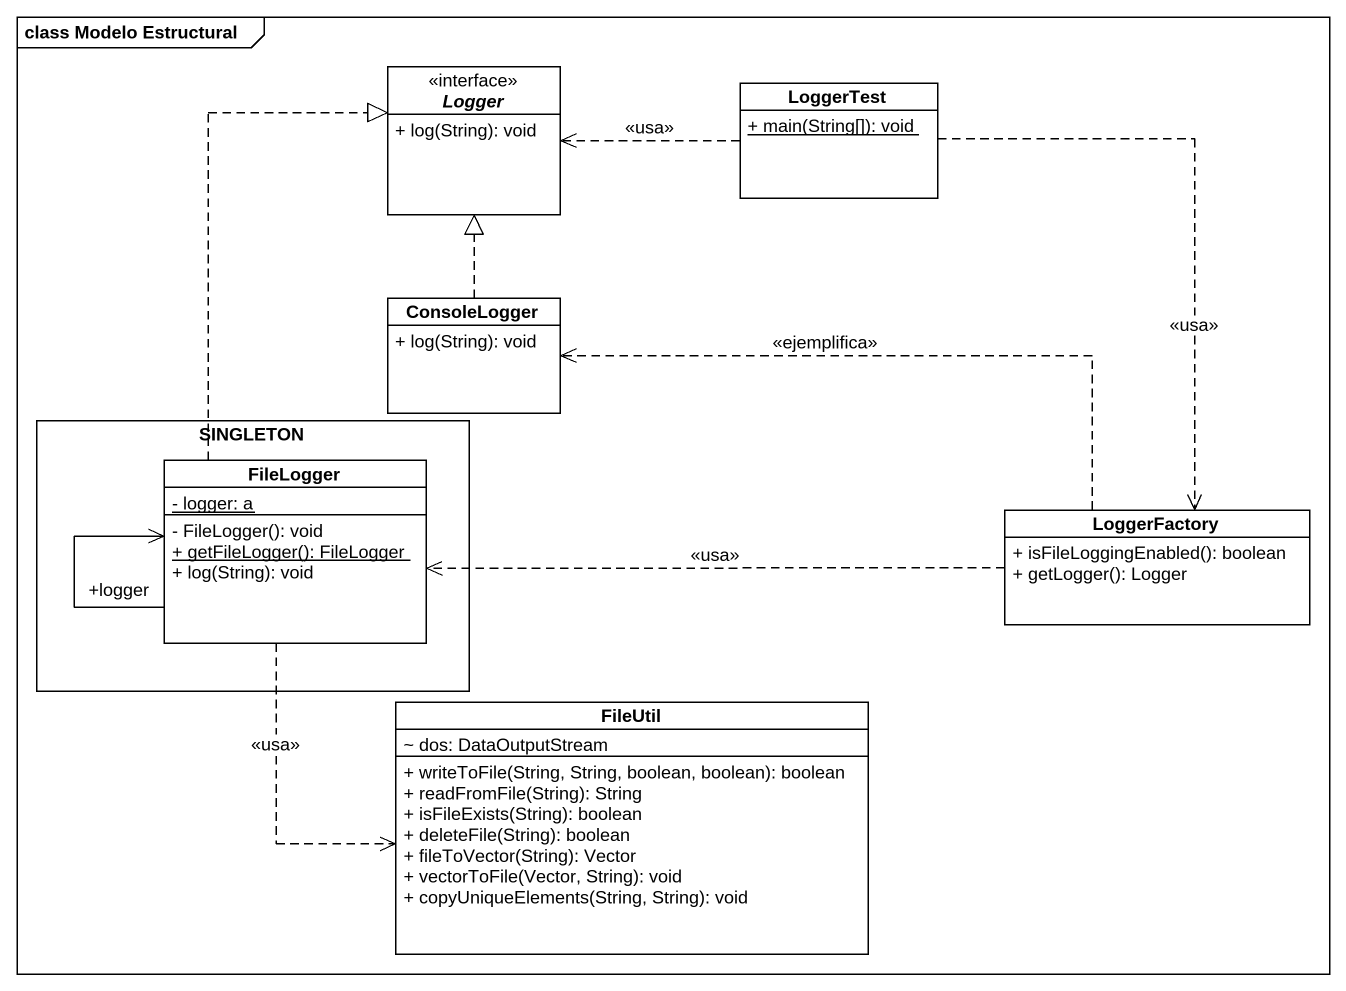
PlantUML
@startuml
mainframe class Modelo Estructural
hide circle
hide empty members
skinparam classAttributeIconSize 0
interface Logger {
  + log(String): void
}
class LoggerTest {
  {static} + main(String[]): void
}
class ConsoleLogger {
  + log(String): void
}
rectangle SINGLETON {
  class FileLogger {
    {static} - logger: a
    - FileLogger(): void
    {static} + getFileLogger(): FileLogger
    + log(String): void
  }
}
class LoggerFactory {
  + isFileLoggingEnabled(): boolean
  + getLogger(): Logger
}
class FileUtil {
  ~ dos: DataOutputStream
  + writeToFile(String, String, boolean, boolean): boolean
  + readFromFile(String): String
  + isFileExists(String): boolean
  + deleteFile(String): boolean
  + fileToVector(String): Vector
  + vectorToFile(Vector, String): void
  + copyUniqueElements(String, String): void
}
LoggerTest .left.> Logger : <<usa>>
LoggerTest ..> LoggerFactory : <<usa>>
ConsoleLogger .up.|> Logger
FileLogger .up.|> Logger
FileLogger <-- "+logger" FileLogger
FileLogger ..> FileUtil : <<usa>>
LoggerFactory .left.> ConsoleLogger : <<ejemplifica>>
LoggerFactory .left.> FileLogger : <<usa>>
@enduml
